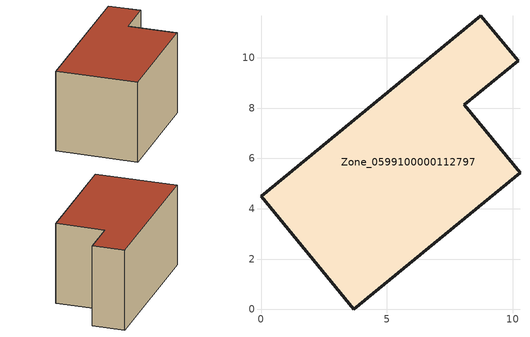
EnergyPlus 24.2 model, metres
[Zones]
Zone_0599100000112797
 floor ground (C_G): 3.69,0 0,4.5 8.74,11.68 10.22,9.89 8.08,8.14 10.29,5.44 z3.02
 wall outside (C_F): 10.22,9.89 8.74,11.68 0,4.5 3.69,0 10.29,5.44 8.08,8.14 10.22,9.89 z3.02:8.91
 roof outside (C_R): 10.29,5.44 8.08,8.14 10.22,9.89 8.74,11.68 0,4.5 3.69,0 z8.91
[BUILDING]
Pand.0599100000112797: North Axis=0; Terrain=City; Loads Convergence Tolerance Value=0.04; Temperature Convergence Tolerance Value=0.4; Solar Distribution=FullExterior; Maximum Number of Warmup Days=25; Minimum Number of Warmup Days=1
[Site:Location]
Rotterdam.The.Hague.AP_ZH_NLD Design_Conditions: Latitude=51.96; Longitude=4.45; Time Zone=1; Elevation=-4.5
[SITE:GROUNDTEMPERATURE:BUILDINGSURFACE]
18, 18, 18, 18, 18, 18, 18, 18, 18, 18, 18, 18
[MATERIAL] Thermal Absorptance=0.9; Solar Absorptance=0.7; Visible Absorptance=0.7
Name | Roughness | Thickness | Conductivity | Density | Specific Heat
G.TI.1946-1964 | MediumSmooth | 0.15 | 1 | 540 | 1210
F.TI.1946-1964 | Rough | 0.3 | 0.857143 | 1920 | 840
R.TI.1946-1964 | MediumRough | 0.2 | 0.277778 | 1500 | 1000
[CONSTRUCTION]
C_G: G.TI.1946-1964
C_F: F.TI.1946-1964
C_R: R.TI.1946-1964
[ZONE]
Zone_0599100000112797: Type=1; Multiplier=1; Ceiling Height=Autocalculate; Volume=Autocalculate; Floor Area=autocalculate; Part of Total Floor Area=Yes
[ZONEINFILTRATION:DESIGNFLOWRATE]
Infil_Zone_0599100000112797: Zone or ZoneList or Space or SpaceList=Zone_0599100000112797; Schedule=AlwaysOn; Design Flow Rate Calculation Method=Flow/Area; Flow Rate per Floor Area=0.003; Constant Term Coefficient=1; Temperature Term Coefficient=0; Velocity Term Coefficient=0; Velocity Squared Term Coefficient=0
[HVACTEMPLATE:ZONE:IDEALLOADSAIRSYSTEM]
Zone_0599100000112797: Maximum Heating Supply Air Temperature=50; Minimum Cooling Supply Air Temperature=13; Maximum Heating Supply Air Humidity Ratio=0.0156; Minimum Cooling Supply Air Humidity Ratio=0.0077; Heating Limit=NoLimit; Cooling Limit=NoLimit; Dehumidification Control Type=ConstantSensibleHeatRatio; Cooling Sensible Heat Ratio=0.7; Dehumidification Setpoint=60; Humidification Control Type=None; Humidification Setpoint=30; Outdoor Air Method=None; Outdoor Air Flow Rate per Person=0.00944; Outdoor Air Flow Rate per Zone Floor Area=0; Outdoor Air Flow Rate per Zone=0; Demand Controlled Ventilation Type=None; Outdoor Air Economizer Type=NoEconomizer; Heat Recovery Type=None; Sensible Heat Recovery Effectiveness=0.7; Latent Heat Recovery Effectiveness=0.65
[ZONECONTROL:THERMOSTAT]
ThermostatControl_Zone_0599100000112797: Zone or ZoneList=Zone_0599100000112797; Control Type Schedule=DualSetpointControlType; Control 1=Thermostat_Zone_0599100000112797; Temperature Difference Between Cutout And Setpoint=0
[THERMOSTATSETPOINT:DUALSETPOINT]
Thermostat_Zone_0599100000112797: Heating Setpoint Temperature Schedule=HeatingSetpoint_Zone_0599100000112797; Cooling Setpoint Temperature Schedule=CoolingSetpoint_Zone_0599100000112797
[SCHEDULE:COMPACT]
HeatingSetpoint_Zone_0599100000112797: Through: 12/31, For: AllDays, Until: 24:00, 21
CoolingSetpoint_Zone_0599100000112797: Through: 12/31, For: AllDays, Until: 24:00, 24
DualSetpointControlType: Through: 12/31, For: AllDays, Until: 24:00, 4
AlwaysOn: Through: 12/31, For: AllDays, Until: 24:00, 1
